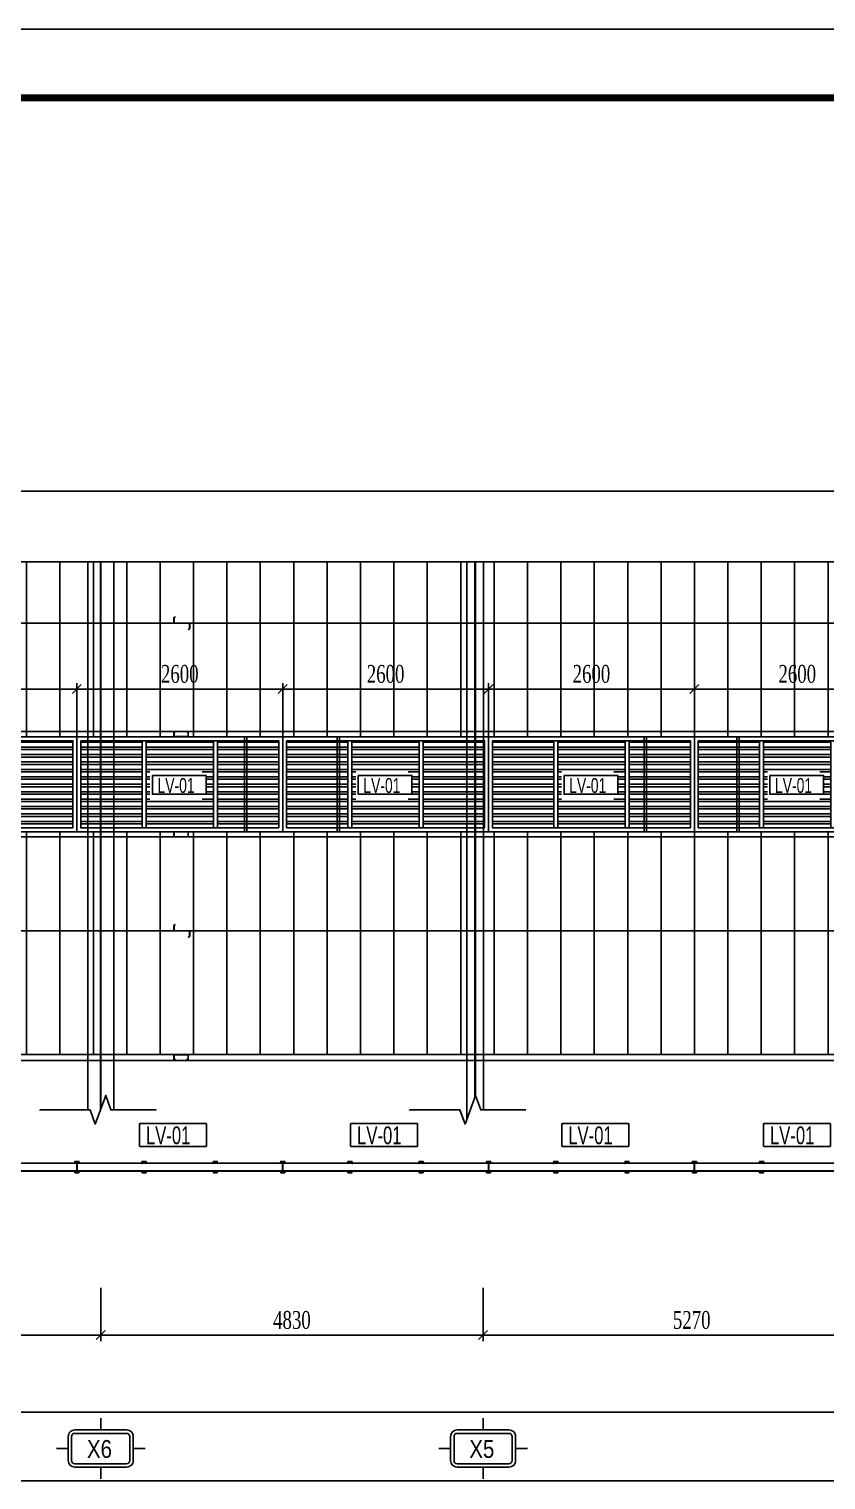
# Model space of a CAD drawing. Header units: inches. Extents: x 340055 to 349452, y -34649 to -30845.
# Drawn here: x 344293.6 to 344427.8, y -33593.1 to -33348.7 of the extents above; entities that cross this region are included whole.
import ezdxf
from ezdxf.enums import TextEntityAlignment as Align

# ---------------------------------------------------------------- set-up
doc = ezdxf.new("R2010")
doc.units = ezdxf.units.IN
doc.header["$MEASUREMENT"] = 0
doc.linetypes.add('DD3', pattern=[0.2, 0.1, -0.1])
for name, color, linetype in [('2', 2, 'Continuous'), ('3', 3, 'Continuous'), ('4', 4, 'Continuous'), ('7', 7, 'Continuous'), ('8', 8, 'Continuous'), ('flashing', 6, 'Continuous'), ('NET IN', 3, 'Continuous')]:
    doc.layers.add(name, color=color, linetype=linetype)
doc.layers.add('TL-TIILE BLOCK A2$0$TL-TITLE BLOCK 1', color=7, linetype='Continuous', lineweight=50)
doc.styles.add('hx2', font='')
doc.styles.add('ST1', font='times.ttf', dxfattribs={"width": 0.7})
doc.styles.add('ST1H', font='vnshxh.shx', dxfattribs={"width": 0.7})
doc.styles.get('hx2').set_extended_font_data('.VnArial NarrowH')
doc.dimstyles.new('75', dxfattribs={"dimtxt": 3, "dimasz": 1.5, "dimexe": 1, "dimexo": 0, "dimgap": 1, "dimtad": 1, "dimdec": 0, "dimlfac": 75, "dimzin": 0, "dimdsep": 46, "dimtxsty": 'ST1', "dimblk": 'OBLIQUE', "dimcen": 1, "dimdle": 1, "dimclrd": 8, "dimclre": 8, "dimclrt": 3, "dimadec": 0, "dimazin": 0, "dimtfac": 1, "dimtdec": 0, "dimtix": 1, "dimtmove": 1, "dimatfit": 3, "dimfxl": 0, "dimtolj": 1, "dimtzin": 0, "dimlwd": -1, "dimlwe": -1, "dimarcsym": 0})
pattern_1 = [(180, (329650.939, -37732.5742), (-2e-16, -1.25), []), (180, (329650.5223, -37732.1576), (-2e-16, -1.25), [])]
pattern_2 = [(90, (2073.8034, 4903.3657), (-5.625, 9e-16), [])]

# ---------------------------------------------------------------- blocks, each defined once
blk = doc.blocks.new('TENTRUC')
at = {"layer": '7'}
for p, q in [((0, 8.27), (0, 10.26)), ((-7.48, 5.13), (-5.48, 5.13)), ((5.48, 5.13), (7.48, 5.13)), ((0, 0), (0, 2))]:
    blk.add_line(p, q, dxfattribs=at)
blk.add_lwpolyline([(-4.36, 8.27), (4.36, 8.27, -0.414214), (5.48, 7.14), (5.48, 3.12, -0.414214), (4.36, 2), (-4.36, 2, -0.414214), (-5.48, 3.12), (-5.48, 7.14, -0.414214)], format="xyb", close=True, dxfattribs=at)
at = {"layer": '8', "ltscale": 15}
blk.add_lwpolyline([(-4.36, 7.68), (4.36, 7.68, -0.414214), (4.9, 7.14), (4.9, 3.12, -0.414214), (4.36, 2.58), (-4.36, 2.58, -0.414214), (-4.9, 3.12), (-4.9, 7.14, -0.414214)], format="xyb", close=True, dxfattribs=at)
at = {"layer": '3', "style": 'hx2'}
blk.add_attdef('TR', text='', height=2.9, dxfattribs=at).set_placement((-0.16, 3.83), align=Align.CENTER)
blk = doc.blocks.new('_Oblique')
at = {"color": 0, "linetype": 'ByBlock', "lineweight": -2}
blk.add_line((-0.5, -0.5), (0.5, 0.5), dxfattribs=at)
blk = doc.blocks.new('*D266')
at = {"color": 8, "linetype": 'Continuous', "transparency": 16777216}
for p, q in [((344234.28, -33560.73), (344234.28, -33569.68)), ((344305.68, -33560.73), (344305.68, -33569.68)), ((344233.28, -33568.68), (344306.68, -33568.68))]:
    blk.add_line(p, q, dxfattribs=at)
at = {"layer": 'Defpoints', "color": 0, "transparency": 16777216}
for p in [(344234.28, -33560.73), (344305.68, -33560.73), (344305.68, -33568.68)]:
    blk.add_point(p, dxfattribs=at)
at = {"color": 8, "transparency": 16777216, "xscale": 1.5, "yscale": 1.5, "zscale": 1.5, "rotation": 180}
blk.add_blockref('_Oblique', (344234.28, -33568.68), dxfattribs=at)
at = {"color": 8, "transparency": 16777216, "xscale": 1.5, "yscale": 1.5, "zscale": 1.5}
blk.add_blockref('_Oblique', (344305.68, -33568.68), dxfattribs=at)
at = {"color": 3, "transparency": 16777216, "insert": (344269.98, -33566.15), "char_height": 3, "attachment_point": 5, "style": 'ST1', "bg_fill": 3, "box_fill_scale": 1.25, "bg_fill_color": 256, "bg_fill_true_color": 13158600, "bg_fill_transparency": 0}
blk.add_mtext('\\A1;5355', dxfattribs=at)
blk = doc.blocks.new('*D267')
at = {"color": 8, "linetype": 'Continuous', "transparency": 16777216}
for p, q in [((344305.68, -33560.73), (344305.68, -33569.68)), ((344370.08, -33560.73), (344370.08, -33569.68)), ((344304.68, -33568.68), (344371.08, -33568.68))]:
    blk.add_line(p, q, dxfattribs=at)
at = {"layer": 'Defpoints', "color": 0, "transparency": 16777216}
for p in [(344305.68, -33560.73), (344370.08, -33560.73), (344370.08, -33568.68)]:
    blk.add_point(p, dxfattribs=at)
at = {"color": 8, "transparency": 16777216, "xscale": 1.5, "yscale": 1.5, "zscale": 1.5, "rotation": 180}
blk.add_blockref('_Oblique', (344305.68, -33568.68), dxfattribs=at)
at = {"color": 8, "transparency": 16777216, "xscale": 1.5, "yscale": 1.5, "zscale": 1.5}
blk.add_blockref('_Oblique', (344370.08, -33568.68), dxfattribs=at)
at = {"color": 3, "transparency": 16777216, "insert": (344337.88, -33566.15), "char_height": 3, "attachment_point": 5, "style": 'ST1', "bg_fill": 3, "box_fill_scale": 1.25, "bg_fill_color": 256, "bg_fill_true_color": 13158600, "bg_fill_transparency": 0}
blk.add_mtext('\\A1;4830', dxfattribs=at)
blk = doc.blocks.new('*D268')
at = {"color": 8, "linetype": 'Continuous', "transparency": 16777216}
for p, q in [((344370.08, -33560.73), (344370.08, -33569.68)), ((344440.35, -33560.73), (344440.35, -33569.68)), ((344369.08, -33568.68), (344441.35, -33568.68))]:
    blk.add_line(p, q, dxfattribs=at)
at = {"layer": 'Defpoints', "color": 0, "transparency": 16777216}
for p in [(344370.08, -33560.73), (344440.35, -33560.73), (344440.35, -33568.68)]:
    blk.add_point(p, dxfattribs=at)
at = {"color": 8, "transparency": 16777216, "xscale": 1.5, "yscale": 1.5, "zscale": 1.5, "rotation": 180}
blk.add_blockref('_Oblique', (344370.08, -33568.68), dxfattribs=at)
at = {"color": 8, "transparency": 16777216, "xscale": 1.5, "yscale": 1.5, "zscale": 1.5}
blk.add_blockref('_Oblique', (344440.35, -33568.68), dxfattribs=at)
at = {"color": 3, "transparency": 16777216, "insert": (344405.22, -33566.15), "char_height": 3, "attachment_point": 5, "style": 'ST1', "bg_fill": 3, "box_fill_scale": 1.25, "bg_fill_color": 256, "bg_fill_true_color": 13158600, "bg_fill_transparency": 0}
blk.add_mtext('\\A1;5270', dxfattribs=at)
blk = doc.blocks.new('*D273')
at = {"color": 8, "linetype": 'Continuous', "transparency": 16777216}
for p, q in [((344234.28, -33560.73), (344234.28, -33582.65)), ((344725.62, -33560.73), (344725.62, -33582.65)), ((344233.28, -33581.65), (344726.62, -33581.65))]:
    blk.add_line(p, q, dxfattribs=at)
at = {"layer": 'Defpoints', "color": 0, "transparency": 16777216}
for p in [(344234.28, -33560.73), (344725.62, -33560.73), (344725.62, -33581.65)]:
    blk.add_point(p, dxfattribs=at)
at = {"color": 8, "transparency": 16777216, "xscale": 1.5, "yscale": 1.5, "zscale": 1.5, "rotation": 180}
blk.add_blockref('_Oblique', (344234.28, -33581.65), dxfattribs=at)
at = {"color": 8, "transparency": 16777216, "xscale": 1.5, "yscale": 1.5, "zscale": 1.5}
blk.add_blockref('_Oblique', (344725.62, -33581.65), dxfattribs=at)
at = {"color": 3, "transparency": 16777216, "insert": (344479.95, -33579.12), "char_height": 3, "attachment_point": 5, "style": 'ST1', "bg_fill": 3, "box_fill_scale": 1.25, "bg_fill_color": 256, "bg_fill_true_color": 13158600, "bg_fill_transparency": 0}
blk.add_mtext('\\A1;36850', dxfattribs=at)
blk = doc.blocks.new('201')
at = {"layer": '2'}
h = blk.add_hatch(dxfattribs=at)
h.set_pattern_fill('ANSI31', color=8, scale=0.2, angle=90, style=0)
h.set_pattern_definition([(135, (336966.141626, -57896.102774), (-0.01767766953, -0.01767766953), [])])
h.paths.add_polyline_path([(342254.98, -39456.01), (342254.98, -39456.92), (342257.62, -39456.92), (342257.62, -39457.79), (342257.44, -39457.97), (342257.46, -39457.99), (342257.65, -39457.8), (342257.65, -39456.89), (342255.01, -39456.89), (342255.01, -39456.02), (342255.19, -39455.84), (342255.17, -39455.82)])
h = blk.add_hatch(dxfattribs=at)
h.set_pattern_fill('ANSI31', color=8, scale=0.2, angle=90, style=0)
h.set_pattern_definition([(135, (336966.141626, -57947.9217), (-0.01767766953, -0.01767766953), [])])
h.paths.add_polyline_path([(342254.98, -39507.83), (342254.98, -39508.74), (342257.62, -39508.74), (342257.62, -39509.61), (342257.44, -39509.79), (342257.46, -39509.81), (342257.65, -39509.62), (342257.65, -39508.71), (342255.01, -39508.71), (342255.01, -39507.84), (342255.19, -39507.66), (342255.17, -39507.64)])
at = {"layer": '2', "color": 8}
for p, q in [((342171.4, -39456.92), (342662.46, -39456.92)), ((342171.4, -39508.74), (342662.46, -39508.74)), ((342171.4, -39529.56), (342662.46, -39529.56))]:
    blk.add_line(p, q, dxfattribs=at)
for points in [[(342254.98, -39456.01), (342254.98, -39456.92), (342257.62, -39456.92), (342257.62, -39457.79), (342257.44, -39457.97), (342257.46, -39457.99), (342257.65, -39457.8), (342257.65, -39456.89), (342255.01, -39456.89), (342255.01, -39456.02), (342255.19, -39455.84), (342255.17, -39455.82)], [(342266.86, -39476.03), (342267.26, -39476.03), (342267.26, -39492.03), (342266.86, -39492.03)], [(342282.46, -39476.03), (342282.86, -39476.03), (342282.86, -39492.03), (342282.46, -39492.03)], [(342334.2, -39476.03), (342334.6, -39476.03), (342334.6, -39492.03), (342334.2, -39492.03)], [(342349.8, -39476.03), (342350.2, -39476.03), (342350.2, -39492.03), (342349.8, -39492.03)], [(342254.98, -39507.83), (342254.98, -39508.74), (342257.62, -39508.74), (342257.62, -39509.61), (342257.44, -39509.79), (342257.46, -39509.81), (342257.65, -39509.62), (342257.65, -39508.71), (342255.01, -39508.71), (342255.01, -39507.84), (342255.19, -39507.66), (342255.17, -39507.64)]]:
    blk.add_lwpolyline(points, close=True, dxfattribs=at)
for points in [[(342662.46, -39476.03), (342171.4, -39476.03)], [(342171.4, -39492.03), (342662.46, -39492.03)]]:
    blk.add_lwpolyline(points, dxfattribs=at)
at = {"layer": '2', "color": 8, "ltscale": 50}
for points in [[(342257.12, -39475.19), (342257.36, -39475.19), (342257.36, -39476), (342255.01, -39476), (342255.01, -39475.19), (342255.25, -39475.19), (342255.25, -39475.16), (342255.01, -39475.16, 0.414214), (342254.98, -39475.19), (342254.98, -39476, 0.414214), (342255.01, -39476.03), (342257.36, -39476.03, 0.414214), (342257.38, -39476), (342257.38, -39475.19, 0.414214), (342257.36, -39475.16), (342257.12, -39475.16), (342257.12, -39475.19)], [(342257.12, -39492.87), (342257.36, -39492.87), (342257.36, -39492.06), (342255.01, -39492.06), (342255.01, -39492.87), (342255.25, -39492.87), (342255.25, -39492.9), (342255.01, -39492.9, -0.414214), (342254.98, -39492.87), (342254.98, -39492.06, -0.414214), (342255.01, -39492.03), (342257.36, -39492.03, -0.414214), (342257.38, -39492.06), (342257.38, -39492.87, -0.414214), (342257.36, -39492.9), (342257.12, -39492.9), (342257.12, -39492.87)], [(342257.12, -39530.4), (342257.36, -39530.4), (342257.36, -39529.59), (342255.01, -39529.59), (342255.01, -39530.4), (342255.25, -39530.4), (342255.25, -39530.43), (342255.01, -39530.43, -0.414214), (342254.98, -39530.4), (342254.98, -39529.59, -0.414214), (342255.01, -39529.56), (342257.36, -39529.56, -0.414214), (342257.38, -39529.59), (342257.38, -39530.4, -0.414214), (342257.36, -39530.43), (342257.12, -39530.43), (342257.12, -39530.4)]]:
    blk.add_lwpolyline(points, format="xyb", dxfattribs=at)
at = {"layer": '4', "color": 8}
blk.add_line((342171.4, -39492.03), (342662.46, -39492.03), dxfattribs=at)
for points in [[(342171.4, -39475.16), (342662.46, -39475.16)], [(342662.46, -39476.03), (342171.4, -39476.03)], [(342171.4, -39492.03), (342662.46, -39492.03)], [(342662.46, -39492.9), (342171.4, -39492.9)]]:
    blk.add_lwpolyline(points, dxfattribs=at)
at = {"layer": '8', "color": 8}
for p, q in [((342240.46, -39538.87), (342240.46, -39446.59)), ((342242.62, -39538.87), (342242.62, -39446.59)), ((342242.7, -39538.65), (342242.7, -39446.59)), ((342244.86, -39538.87), (342244.86, -39446.59)), ((342304.32, -39540.48), (342304.32, -39446.59)), ((342305.69, -39536.71), (342305.69, -39446.59)), ((342305.77, -39536.49), (342305.77, -39446.59)), ((342307.14, -39538.87), (342307.14, -39446.59))]:
    blk.add_line(p, q, dxfattribs=at)
at = {"layer": 'flashing', "color": 8}
for points in [[(342251.97, -39538.87), (342251.97, -39538.87), (342251.97, -39538.87), (342251.97, -39538.87), (342244.38, -39538.87), (342243.5, -39536.45), (342241.75, -39541.28), (342240.87, -39538.87), (342232.38, -39538.87), (342232.38, -39538.87), (342232.38, -39538.87), (342232.38, -39538.87), (342232.38, -39538.87), (342232.38, -39538.87), (342232.38, -39538.87), (342232.38, -39538.87)], [(342314.25, -39538.87), (342314.25, -39538.87), (342314.25, -39538.87), (342314.25, -39538.87), (342306.66, -39538.87), (342305.78, -39536.45), (342304.03, -39541.28), (342303.15, -39538.87), (342294.66, -39538.87), (342294.66, -39538.87), (342294.66, -39538.87), (342294.66, -39538.87), (342294.66, -39538.87), (342294.66, -39538.87), (342294.66, -39538.87), (342294.66, -39538.87)]]:
    blk.add_lwpolyline(points, dxfattribs=at)
blk = doc.blocks.new('LV-01')
at = {"true_color": 0xc0a22a}
h = blk.add_hatch(dxfattribs=at)
h.set_pattern_fill('ANSI32', color=42, scale=3.333333, angle=135, style=0)
h.set_pattern_definition(pattern_1)
h.paths.add_polyline_path([(343397.39, -39289.43), (343387.06, -39289.43), (343387.06, -39304.1), (343397.39, -39304.1)])
h = blk.add_hatch(dxfattribs=at)
h.set_pattern_fill('ANSI32', color=42, scale=3.333333, angle=135, style=0)
h.set_pattern_definition(pattern_1)
h.paths.add_polyline_path([(343398.06, -39304.1), (343409.4, -39304.1), (343409.4, -39289.43), (343398.06, -39289.43)])
h.paths.add_polyline_path([(343420.4, -39289.43), (343410.06, -39289.43), (343410.06, -39304.1), (343420.4, -39304.1)])
h.paths.add_polyline_path([(343399.13, -39295.27), (343399.13, -39298.46), (343408.15, -39298.46), (343408.15, -39295.27)], flags=16)
at = {"color": 42, "true_color": 0xc0a22a}
for points in [[(343386.39, -39288.76), (343421.06, -39288.76), (343421.06, -39304.76), (343386.39, -39304.76)], [(343387.06, -39289.43), (343420.4, -39289.43), (343420.4, -39304.1), (343387.06, -39304.1)], [(343398.06, -39289.43), (343398.06, -39304.1), (343397.39, -39304.1), (343397.39, -39289.43)], [(343409.4, -39289.43), (343409.4, -39304.1), (343410.06, -39304.1), (343410.06, -39289.43)]]:
    blk.add_lwpolyline(points, close=True, dxfattribs=at)
at = {"layer": '3', "insert": (343399.98, -39296.99), "char_height": 2.5, "attachment_point": 4, "style": 'ST1H', "bg_fill": 2}
blk.add_mtext('\\A1;LV-01', dxfattribs=at)
at = {"color": 8}
blk.add_lwpolyline([(343399.13, -39295.27), (343408.15, -39295.27), (343408.15, -39298.46), (343399.13, -39298.46)], close=True, dxfattribs=at)
blk = doc.blocks.new('*D275')
at = {"color": 8, "linetype": 'Continuous', "transparency": 16777216}
for p, q in [((344265.99, -33459.87), (344302.66, -33459.87)), ((344266.99, -33467.9), (344266.99, -33458.87)), ((344301.66, -33467.9), (344301.66, -33458.87))]:
    blk.add_line(p, q, dxfattribs=at)
at = {"layer": 'Defpoints', "color": 0, "transparency": 16777216}
for p in [(344301.66, -33459.87), (344266.99, -33467.9), (344301.66, -33467.9)]:
    blk.add_point(p, dxfattribs=at)
at = {"color": 8, "transparency": 16777216, "xscale": 1.5, "yscale": 1.5, "zscale": 1.5, "rotation": 180}
blk.add_blockref('_Oblique', (344266.99, -33459.87), dxfattribs=at)
at = {"color": 8, "transparency": 16777216, "xscale": 1.5, "yscale": 1.5, "zscale": 1.5}
blk.add_blockref('_Oblique', (344301.66, -33459.87), dxfattribs=at)
at = {"color": 3, "transparency": 16777216, "insert": (344284.32, -33457.34), "char_height": 3, "attachment_point": 5, "style": 'ST1', "bg_fill": 3, "box_fill_scale": 1.25, "bg_fill_color": 256, "bg_fill_true_color": 13158600, "bg_fill_transparency": 0}
blk.add_mtext('\\A1;2600', dxfattribs=at)
blk = doc.blocks.new('*D276')
at = {"color": 8, "linetype": 'Continuous', "transparency": 16777216}
for p, q in [((344300.66, -33459.87), (344337.33, -33459.87)), ((344301.66, -33467.9), (344301.66, -33458.87)), ((344336.33, -33467.9), (344336.33, -33458.87))]:
    blk.add_line(p, q, dxfattribs=at)
at = {"layer": 'Defpoints', "color": 0, "transparency": 16777216}
for p in [(344336.33, -33459.87), (344301.66, -33467.9), (344336.33, -33467.9)]:
    blk.add_point(p, dxfattribs=at)
at = {"color": 8, "transparency": 16777216, "xscale": 1.5, "yscale": 1.5, "zscale": 1.5, "rotation": 180}
blk.add_blockref('_Oblique', (344301.66, -33459.87), dxfattribs=at)
at = {"color": 8, "transparency": 16777216, "xscale": 1.5, "yscale": 1.5, "zscale": 1.5}
blk.add_blockref('_Oblique', (344336.33, -33459.87), dxfattribs=at)
at = {"color": 3, "transparency": 16777216, "insert": (344318.99, -33457.34), "char_height": 3, "attachment_point": 5, "style": 'ST1', "bg_fill": 3, "box_fill_scale": 1.25, "bg_fill_color": 256, "bg_fill_true_color": 13158600, "bg_fill_transparency": 0}
blk.add_mtext('\\A1;2600', dxfattribs=at)
blk = doc.blocks.new('*D277')
at = {"color": 8, "linetype": 'Continuous', "transparency": 16777216}
for p, q in [((344335.33, -33459.87), (344372, -33459.87)), ((344336.33, -33467.9), (344336.33, -33458.87)), ((344371, -33467.9), (344371, -33458.87))]:
    blk.add_line(p, q, dxfattribs=at)
at = {"layer": 'Defpoints', "color": 0, "transparency": 16777216}
for p in [(344371, -33459.87), (344336.33, -33467.9), (344371, -33467.9)]:
    blk.add_point(p, dxfattribs=at)
at = {"color": 8, "transparency": 16777216, "xscale": 1.5, "yscale": 1.5, "zscale": 1.5, "rotation": 180}
blk.add_blockref('_Oblique', (344336.33, -33459.87), dxfattribs=at)
at = {"color": 8, "transparency": 16777216, "xscale": 1.5, "yscale": 1.5, "zscale": 1.5}
blk.add_blockref('_Oblique', (344371, -33459.87), dxfattribs=at)
at = {"color": 3, "transparency": 16777216, "insert": (344353.66, -33457.34), "char_height": 3, "attachment_point": 5, "style": 'ST1', "bg_fill": 3, "box_fill_scale": 1.25, "bg_fill_color": 256, "bg_fill_true_color": 13158600, "bg_fill_transparency": 0}
blk.add_mtext('\\A1;2600', dxfattribs=at)
blk = doc.blocks.new('*D278')
at = {"color": 8, "linetype": 'Continuous', "transparency": 16777216}
for p, q in [((344370, -33459.87), (344406.67, -33459.87)), ((344371, -33467.9), (344371, -33458.87)), ((344405.67, -33467.9), (344405.67, -33458.87))]:
    blk.add_line(p, q, dxfattribs=at)
at = {"layer": 'Defpoints', "color": 0, "transparency": 16777216}
for p in [(344405.67, -33459.87), (344371, -33467.9), (344405.67, -33467.9)]:
    blk.add_point(p, dxfattribs=at)
at = {"color": 8, "transparency": 16777216, "xscale": 1.5, "yscale": 1.5, "zscale": 1.5, "rotation": 180}
blk.add_blockref('_Oblique', (344371, -33459.87), dxfattribs=at)
at = {"color": 8, "transparency": 16777216, "xscale": 1.5, "yscale": 1.5, "zscale": 1.5}
blk.add_blockref('_Oblique', (344405.67, -33459.87), dxfattribs=at)
at = {"color": 3, "transparency": 16777216, "insert": (344388.33, -33457.34), "char_height": 3, "attachment_point": 5, "style": 'ST1', "bg_fill": 3, "box_fill_scale": 1.25, "bg_fill_color": 256, "bg_fill_true_color": 13158600, "bg_fill_transparency": 0}
blk.add_mtext('\\A1;2600', dxfattribs=at)
blk = doc.blocks.new('*D279')
at = {"color": 8, "linetype": 'Continuous', "transparency": 16777216}
for p, q in [((344404.67, -33459.87), (344441.33, -33459.87)), ((344405.67, -33467.9), (344405.67, -33458.87)), ((344440.33, -33467.9), (344440.33, -33458.87))]:
    blk.add_line(p, q, dxfattribs=at)
at = {"layer": 'Defpoints', "color": 0, "transparency": 16777216}
for p in [(344440.33, -33459.87), (344405.67, -33467.9), (344440.33, -33467.9)]:
    blk.add_point(p, dxfattribs=at)
at = {"color": 8, "transparency": 16777216, "xscale": 1.5, "yscale": 1.5, "zscale": 1.5, "rotation": 180}
blk.add_blockref('_Oblique', (344405.67, -33459.87), dxfattribs=at)
at = {"color": 8, "transparency": 16777216, "xscale": 1.5, "yscale": 1.5, "zscale": 1.5}
blk.add_blockref('_Oblique', (344440.33, -33459.87), dxfattribs=at)
at = {"color": 3, "transparency": 16777216, "insert": (344423, -33457.34), "char_height": 3, "attachment_point": 5, "style": 'ST1', "bg_fill": 3, "box_fill_scale": 1.25, "bg_fill_color": 256, "bg_fill_true_color": 13158600, "bg_fill_transparency": 0}
blk.add_mtext('\\A1;2600', dxfattribs=at)
blk = doc.blocks.new('RIVET')
at = {"color": 8}
for p, q in [((-4, -1), (-4, 1)), ((-4, -1), (-4, 1)), ((-4, 1), (-4, 0)), ((-4, 0), (-4, -1)), ((-1, -1), (-1, 1)), ((-1, 1), (0, 1)), ((0, 3), (0, 3)), ((0, 1), (0, 2)), ((0, 2), (1, 1)), ((0, -2), (0, 2)), ((0, -1), (0, 1)), ((1, -1), (1, 1)), ((1, 1), (1, 1)), ((1, 1), (1, -1)), ((0, -1), (-1, -1)), ((1, -1), (0, -2)), ((0, -2), (0, -1)), ((0, -2), (0, -2)), ((1, -1), (1, -1))]:
    blk.add_line(p, q, dxfattribs=at)
for centre, radius, start, end in [((-3, 0), 1.78, 64.6352, 125.2369), ((-3, 1), 0.634, 101.5667, 142.2309), ((-1, 3), 1.71, 240.4783, 268.3625), ((0, 2), 0.0625, 90, 180), ((0, 2), 0.0625, 26.5651, 90), ((0, 1), 0.0625, 270, 0), ((5, 1), 4.45, 179.0778, 187.9518), ((0, 1), 0.625, 0, 26.5651), ((6, -1), 4.85, 172.415, 180.5555), ((-3, 0), 1.78, 234.7631, 295.3648), ((-3, -1), 0.634, 217.7691, 258.4333), ((-1, -3), 1.71, 91.6375, 119.5217), ((0, -1), 0.0625, 0, 90), ((0, -2), 0.0625, 270, 333.4349), ((0, -2), 0.0625, 180, 270), ((0, -1), 0.625, 333.4349, 0)]:
    blk.add_arc(centre, radius, start, end, dxfattribs=at)
blk = doc.blocks.new('kt kien truc 1')
at = {"layer": 'Defpoints', "color": 8}
blk.add_lwpolyline([(0, 0), (594, 0), (594, 420), (0, 420)], close=True, dxfattribs=at)
at = {"layer": 'TL-TIILE BLOCK A2$0$TL-TITLE BLOCK 1', "const_width": 1}
blk.add_lwpolyline([(20, 10), (579, 10), (584, 15), (584, 405), (579, 410), (20, 410), (15, 405), (15, 15)], close=True, dxfattribs=at)

msp = doc.modelspace()

# ---------------------------------------------------------------- linework, layer by layer
at = {"color": 71, "linetype": 'DD3', "ltscale": 0.1}
for points in [[(344268.6251, -33539.7113), (344301.6439, -33539.7113), (344301.6439, -33541.0467), (344268.6251, -33541.0467), (344267.0012, -33541.0467), (344267.0012, -33539.7113)], [(344268.6251, -33541.0467), (344301.6439, -33541.0467), (344301.6439, -33539.7113), (344268.6251, -33539.7113), (344267.0012, -33539.7113), (344267.0012, -33541.0467)], [(344268.6251, -33541.0333), (344267.0145, -33541.0333), (344267.0145, -33539.7246), (344268.6251, -33539.7246), (344301.6305, -33539.7246), (344301.6305, -33541.0333)], [(344268.6251, -33539.7246), (344267.0145, -33539.7246), (344267.0145, -33541.0333), (344268.6251, -33541.0333), (344301.6305, -33541.0333), (344301.6305, -33539.7246)], [(344303.2945, -33539.7113), (344336.3133, -33539.7113), (344336.3133, -33541.0467), (344303.2945, -33541.0467), (344301.6706, -33541.0467), (344301.6706, -33539.7113)], [(344303.2945, -33541.0467), (344336.3133, -33541.0467), (344336.3133, -33539.7113), (344303.2945, -33539.7113), (344301.6706, -33539.7113), (344301.6706, -33541.0467)], [(344303.2945, -33541.0333), (344301.6839, -33541.0333), (344301.6839, -33539.7246), (344303.2945, -33539.7246), (344336.2999, -33539.7246), (344336.2999, -33541.0333)], [(344303.2945, -33539.7246), (344301.6839, -33539.7246), (344301.6839, -33541.0333), (344303.2945, -33541.0333), (344336.2999, -33541.0333), (344336.2999, -33539.7246)], [(344337.9639, -33539.7113), (344370.9827, -33539.7113), (344370.9827, -33541.0467), (344337.9639, -33541.0467), (344336.34, -33541.0467), (344336.34, -33539.7113)], [(344337.9639, -33541.0467), (344370.9827, -33541.0467), (344370.9827, -33539.7113), (344337.9639, -33539.7113), (344336.34, -33539.7113), (344336.34, -33541.0467)], [(344337.9639, -33541.0333), (344336.3534, -33541.0333), (344336.3534, -33539.7246), (344337.9639, -33539.7246), (344370.9693, -33539.7246), (344370.9693, -33541.0333)], [(344337.9639, -33539.7246), (344336.3534, -33539.7246), (344336.3534, -33541.0333), (344337.9639, -33541.0333), (344370.9693, -33541.0333), (344370.9693, -33539.7246)], [(344372.6333, -33539.7113), (344405.6521, -33539.7113), (344405.6521, -33541.0467), (344372.6333, -33541.0467), (344371.0094, -33541.0467), (344371.0094, -33539.7113)], [(344372.6333, -33541.0467), (344405.6521, -33541.0467), (344405.6521, -33539.7113), (344372.6333, -33539.7113), (344371.0094, -33539.7113), (344371.0094, -33541.0467)], [(344372.6333, -33541.0333), (344371.0228, -33541.0333), (344371.0228, -33539.7246), (344372.6333, -33539.7246), (344405.6388, -33539.7246), (344405.6388, -33541.0333)], [(344372.6333, -33539.7246), (344371.0228, -33539.7246), (344371.0228, -33541.0333), (344372.6333, -33541.0333), (344405.6388, -33541.0333), (344405.6388, -33539.7246)], [(344407.3027, -33539.7113), (344440.3215, -33539.7113), (344440.3215, -33541.0467), (344407.3027, -33541.0467), (344405.6788, -33541.0467), (344405.6788, -33539.7113)], [(344407.3027, -33541.0467), (344440.3215, -33541.0467), (344440.3215, -33539.7113), (344407.3027, -33539.7113), (344405.6788, -33539.7113), (344405.6788, -33541.0467)], [(344407.3027, -33541.0333), (344405.6922, -33541.0333), (344405.6922, -33539.7246), (344407.3027, -33539.7246), (344440.3082, -33539.7246), (344440.3082, -33541.0333)], [(344407.3027, -33539.7246), (344405.6922, -33539.7246), (344405.6922, -33541.0333), (344407.3027, -33541.0333), (344440.3082, -33541.0333), (344440.3082, -33539.7246)]]:
    msp.add_lwpolyline(points, close=True, dxfattribs=at)
at = {"layer": 'flashing'}
for points in [[(344234.4153, -33521.435), (344725.4825, -33521.435), (344725.4825, -33522.435), (344234.4153, -33522.435)], [(344302.0095, -33539.6979), (344302.2762, -33539.6979), (344302.2762, -33539.7113), (344301.9961, -33539.7113), (344301.9961, -33539.4445), (344301.4786, -33539.4445), (344301.3561, -33539.4445), (344301.3561, -33539.7113), (344301.076, -33539.7113), (344301.076, -33539.6979), (344301.3427, -33539.6979), (344301.3427, -33539.4312), (344301.4786, -33539.4312), (344302.0095, -33539.4312)], [(344302.0095, -33541.0601), (344302.2762, -33541.0601), (344302.2762, -33541.0467), (344301.9961, -33541.0467), (344301.9961, -33541.3134), (344301.4786, -33541.3134), (344301.3561, -33541.3134), (344301.3561, -33541.0467), (344301.076, -33541.0467), (344301.076, -33541.0601), (344301.3427, -33541.0601), (344301.3427, -33541.3268), (344301.4786, -33541.3268), (344302.0095, -33541.3268)], [(344301.6572, -33540.5285), (344301.6572, -33539.6979), (344301.3234, -33539.6979), (344301.3234, -33539.7113), (344301.6439, -33539.7113), (344301.6439, -33540.5285), (344301.6439, -33541.0468), (344301.3234, -33541.0468), (344301.3234, -33541.0602), (344301.6572, -33541.0602)], [(344301.6572, -33540.5285), (344301.6572, -33539.6979), (344301.9911, -33539.6979), (344301.9911, -33539.7113), (344301.6706, -33539.7113), (344301.6706, -33540.5285), (344301.6706, -33541.0468), (344301.9911, -33541.0468), (344301.9911, -33541.0602), (344301.6572, -33541.0602)], [(344312.6452, -33539.6979), (344312.3785, -33539.6979), (344312.3785, -33539.7113), (344312.6586, -33539.7113), (344312.6586, -33539.4445), (344313.1761, -33539.4445), (344313.2986, -33539.4445), (344313.2986, -33539.7113), (344313.5787, -33539.7113), (344313.5787, -33539.6979), (344313.312, -33539.6979), (344313.312, -33539.4312), (344313.1761, -33539.4312), (344312.6452, -33539.4312)], [(344312.6452, -33541.0601), (344312.3785, -33541.0601), (344312.3785, -33541.0467), (344312.6586, -33541.0467), (344312.6586, -33541.3134), (344313.1761, -33541.3134), (344313.2986, -33541.3134), (344313.2986, -33541.0467), (344313.5787, -33541.0467), (344313.5787, -33541.0601), (344313.312, -33541.0601), (344313.312, -33541.3268), (344313.1761, -33541.3268), (344312.6452, -33541.3268)], [(344324.6479, -33539.6979), (344324.3813, -33539.6979), (344324.3813, -33539.7113), (344324.6614, -33539.7113), (344324.6614, -33539.4445), (344325.1788, -33539.4445), (344325.3014, -33539.4445), (344325.3014, -33539.7113), (344325.5814, -33539.7113), (344325.5814, -33539.6979), (344325.3148, -33539.6979), (344325.3148, -33539.4312), (344325.1788, -33539.4312), (344324.6479, -33539.4312)], [(344324.6479, -33541.0601), (344324.3813, -33541.0601), (344324.3813, -33541.0467), (344324.6614, -33541.0467), (344324.6614, -33541.3134), (344325.1788, -33541.3134), (344325.3014, -33541.3134), (344325.3014, -33541.0467), (344325.5814, -33541.0467), (344325.5814, -33541.0601), (344325.3148, -33541.0601), (344325.3148, -33541.3268), (344325.1788, -33541.3268), (344324.6479, -33541.3268)], [(344336.6789, -33539.6979), (344336.9456, -33539.6979), (344336.9456, -33539.7113), (344336.6655, -33539.7113), (344336.6655, -33539.4445), (344336.148, -33539.4445), (344336.0255, -33539.4445), (344336.0255, -33539.7113), (344335.7454, -33539.7113), (344335.7454, -33539.6979), (344336.0121, -33539.6979), (344336.0121, -33539.4312), (344336.148, -33539.4312), (344336.6789, -33539.4312)], [(344336.6789, -33541.0601), (344336.9456, -33541.0601), (344336.9456, -33541.0467), (344336.6655, -33541.0467), (344336.6655, -33541.3134), (344336.148, -33541.3134), (344336.0255, -33541.3134), (344336.0255, -33541.0467), (344335.7454, -33541.0467), (344335.7454, -33541.0601), (344336.0121, -33541.0601), (344336.0121, -33541.3268), (344336.148, -33541.3268), (344336.6789, -33541.3268)], [(344336.3266, -33540.5285), (344336.3266, -33539.6979), (344335.9928, -33539.6979), (344335.9928, -33539.7113), (344336.3133, -33539.7113), (344336.3133, -33540.5285), (344336.3133, -33541.0468), (344335.9928, -33541.0468), (344335.9928, -33541.0602), (344336.3266, -33541.0602)], [(344336.3266, -33540.5285), (344336.3266, -33539.6979), (344336.6605, -33539.6979), (344336.6605, -33539.7113), (344336.34, -33539.7113), (344336.34, -33540.5285), (344336.34, -33541.0468), (344336.6605, -33541.0468), (344336.6605, -33541.0602), (344336.3266, -33541.0602)], [(344347.3146, -33539.6979), (344347.0479, -33539.6979), (344347.0479, -33539.7113), (344347.328, -33539.7113), (344347.328, -33539.4445), (344347.8455, -33539.4445), (344347.968, -33539.4445), (344347.968, -33539.7113), (344348.2481, -33539.7113), (344348.2481, -33539.6979), (344347.9814, -33539.6979), (344347.9814, -33539.4312), (344347.8455, -33539.4312), (344347.3146, -33539.4312)], [(344347.3146, -33541.0601), (344347.0479, -33541.0601), (344347.0479, -33541.0467), (344347.328, -33541.0467), (344347.328, -33541.3134), (344347.8455, -33541.3134), (344347.968, -33541.3134), (344347.968, -33541.0467), (344348.2481, -33541.0467), (344348.2481, -33541.0601), (344347.9814, -33541.0601), (344347.9814, -33541.3268), (344347.8455, -33541.3268), (344347.3146, -33541.3268)], [(344359.3173, -33539.6979), (344359.0507, -33539.6979), (344359.0507, -33539.7113), (344359.3308, -33539.7113), (344359.3308, -33539.4445), (344359.8482, -33539.4445), (344359.9708, -33539.4445), (344359.9708, -33539.7113), (344360.2509, -33539.7113), (344360.2509, -33539.6979), (344359.9842, -33539.6979), (344359.9842, -33539.4312), (344359.8482, -33539.4312), (344359.3173, -33539.4312)], [(344359.3173, -33541.0601), (344359.0507, -33541.0601), (344359.0507, -33541.0467), (344359.3308, -33541.0467), (344359.3308, -33541.3134), (344359.8482, -33541.3134), (344359.9708, -33541.3134), (344359.9708, -33541.0467), (344360.2509, -33541.0467), (344360.2509, -33541.0601), (344359.9842, -33541.0601), (344359.9842, -33541.3268), (344359.8482, -33541.3268), (344359.3173, -33541.3268)], [(344371.3483, -33539.6979), (344371.615, -33539.6979), (344371.615, -33539.7113), (344371.3349, -33539.7113), (344371.3349, -33539.4445), (344370.8175, -33539.4445), (344370.6949, -33539.4445), (344370.6949, -33539.7113), (344370.4148, -33539.7113), (344370.4148, -33539.6979), (344370.6815, -33539.6979), (344370.6815, -33539.4312), (344370.8175, -33539.4312), (344371.3483, -33539.4312)], [(344371.3483, -33541.0601), (344371.615, -33541.0601), (344371.615, -33541.0467), (344371.3349, -33541.0467), (344371.3349, -33541.3134), (344370.8175, -33541.3134), (344370.6949, -33541.3134), (344370.6949, -33541.0467), (344370.4148, -33541.0467), (344370.4148, -33541.0601), (344370.6815, -33541.0601), (344370.6815, -33541.3268), (344370.8175, -33541.3268), (344371.3483, -33541.3268)], [(344370.9961, -33540.5285), (344370.9961, -33539.6979), (344370.6622, -33539.6979), (344370.6622, -33539.7113), (344370.9827, -33539.7113), (344370.9827, -33540.5285), (344370.9827, -33541.0468), (344370.6622, -33541.0468), (344370.6622, -33541.0602), (344370.9961, -33541.0602)], [(344370.9961, -33540.5285), (344370.9961, -33539.6979), (344371.3299, -33539.6979), (344371.3299, -33539.7113), (344371.0094, -33539.7113), (344371.0094, -33540.5285), (344371.0094, -33541.0468), (344371.3299, -33541.0468), (344371.3299, -33541.0602), (344370.9961, -33541.0602)], [(344381.984, -33539.6979), (344381.7173, -33539.6979), (344381.7173, -33539.7113), (344381.9974, -33539.7113), (344381.9974, -33539.4445), (344382.5149, -33539.4445), (344382.6374, -33539.4445), (344382.6374, -33539.7113), (344382.9175, -33539.7113), (344382.9175, -33539.6979), (344382.6509, -33539.6979), (344382.6509, -33539.4312), (344382.5149, -33539.4312), (344381.984, -33539.4312)], [(344381.984, -33541.0601), (344381.7173, -33541.0601), (344381.7173, -33541.0467), (344381.9974, -33541.0467), (344381.9974, -33541.3134), (344382.5149, -33541.3134), (344382.6374, -33541.3134), (344382.6374, -33541.0467), (344382.9175, -33541.0467), (344382.9175, -33541.0601), (344382.6509, -33541.0601), (344382.6509, -33541.3268), (344382.5149, -33541.3268), (344381.984, -33541.3268)], [(344393.9868, -33539.6979), (344393.7201, -33539.6979), (344393.7201, -33539.7113), (344394.0002, -33539.7113), (344394.0002, -33539.4445), (344394.5177, -33539.4445), (344394.6402, -33539.4445), (344394.6402, -33539.7113), (344394.9203, -33539.7113), (344394.9203, -33539.6979), (344394.6536, -33539.6979), (344394.6536, -33539.4312), (344394.5177, -33539.4312), (344393.9868, -33539.4312)], [(344393.9868, -33541.0601), (344393.7201, -33541.0601), (344393.7201, -33541.0467), (344394.0002, -33541.0467), (344394.0002, -33541.3134), (344394.5177, -33541.3134), (344394.6402, -33541.3134), (344394.6402, -33541.0467), (344394.9203, -33541.0467), (344394.9203, -33541.0601), (344394.6536, -33541.0601), (344394.6536, -33541.3268), (344394.5177, -33541.3268), (344393.9868, -33541.3268)], [(344406.0178, -33539.6979), (344406.2844, -33539.6979), (344406.2844, -33539.7113), (344406.0043, -33539.7113), (344406.0043, -33539.4445), (344405.4869, -33539.4445), (344405.3643, -33539.4445), (344405.3643, -33539.7113), (344405.0842, -33539.7113), (344405.0842, -33539.6979), (344405.3509, -33539.6979), (344405.3509, -33539.4312), (344405.4869, -33539.4312), (344406.0178, -33539.4312)], [(344406.0178, -33541.0601), (344406.2844, -33541.0601), (344406.2844, -33541.0467), (344406.0043, -33541.0467), (344406.0043, -33541.3134), (344405.4869, -33541.3134), (344405.3643, -33541.3134), (344405.3643, -33541.0467), (344405.0842, -33541.0467), (344405.0842, -33541.0601), (344405.3509, -33541.0601), (344405.3509, -33541.3268), (344405.4869, -33541.3268), (344406.0178, -33541.3268)], [(344405.6655, -33540.5285), (344405.6655, -33539.6979), (344405.3316, -33539.6979), (344405.3316, -33539.7113), (344405.6521, -33539.7113), (344405.6521, -33540.5285), (344405.6521, -33541.0468), (344405.3316, -33541.0468), (344405.3316, -33541.0602), (344405.6655, -33541.0602)], [(344405.6655, -33540.5285), (344405.6655, -33539.6979), (344405.9993, -33539.6979), (344405.9993, -33539.7113), (344405.6788, -33539.7113), (344405.6788, -33540.5285), (344405.6788, -33541.0468), (344405.9993, -33541.0468), (344405.9993, -33541.0602), (344405.6655, -33541.0602)], [(344416.6534, -33539.6979), (344416.3868, -33539.6979), (344416.3868, -33539.7113), (344416.6669, -33539.7113), (344416.6669, -33539.4445), (344417.1843, -33539.4445), (344417.3069, -33539.4445), (344417.3069, -33539.7113), (344417.5869, -33539.7113), (344417.5869, -33539.6979), (344417.3203, -33539.6979), (344417.3203, -33539.4312), (344417.1843, -33539.4312), (344416.6534, -33539.4312)], [(344416.6534, -33541.0601), (344416.3868, -33541.0601), (344416.3868, -33541.0467), (344416.6669, -33541.0467), (344416.6669, -33541.3134), (344417.1843, -33541.3134), (344417.3069, -33541.3134), (344417.3069, -33541.0467), (344417.5869, -33541.0467), (344417.5869, -33541.0601), (344417.3203, -33541.0601), (344417.3203, -33541.3268), (344417.1843, -33541.3268), (344416.6534, -33541.3268)]]:
    msp.add_lwpolyline(points, close=True, dxfattribs=at)

# ---------------------------------------------------------------- block references
at = {"color": 8}
msp.add_blockref('201', (2063.0177, 6008.1251), dxfattribs=at)
at = {"layer": '3'}
ref = msp.add_blockref('TENTRUC', (344305.682, -33592.9129), dxfattribs=at)
ref.add_attrib('TR', 'x6', dxfattribs={"layer": '0', "height": 3, "style": 'hx2'}).set_placement((344305.4656, -33589.3596), align=Align.CENTER)
ref = msp.add_blockref('TENTRUC', (344370.082, -33592.9129), dxfattribs=at)
ref.add_attrib('TR', 'X5', dxfattribs={"layer": '0', "height": 3, "style": 'hx2'}).set_placement((344369.8656, -33589.3596), align=Align.CENTER)
at = {"layer": 'flashing', "color": 0, "ltscale": 500}
for p, xscale, yscale, zscale, rotation in [((344301.202, -33539.6979), 0.01302083333575865, 0.01302083333575865, 0.01302083333575865, 90), ((344301.202, -33541.0601), -0.01302083332848269, 0.01302083332848269, 0.01302083333337478, 90), ((344301.4549, -33539.6977), -0.01252003204717766, 0.01252003204717766, 0.01252003205132191, 270), ((344301.4903, -33541.0602), 0.01252003204717766, 0.01252003204717766, 0.01252003204717766, 270), ((344301.8242, -33541.0602), -0.01252003204717766, 0.01252003204717766, 0.01252003205132191, 90), ((344301.8595, -33539.6977), 0.01252003204717766, 0.01252003204717766, 0.01252003204717766, 90), ((344302.142, -33539.6979), 0.01302083333575865, 0.01302083333575865, 0.01302083333575865, 90), ((344302.142, -33541.0601), -0.01302083332848269, 0.01302083332848269, 0.01302083333337478, 90), ((344312.5127, -33539.6979), -0.015625, 0.015625, 0.01562500000004973, 270), ((344312.5127, -33541.0601), 0.015625, 0.015625, 0.015625, 270), ((344313.4527, -33539.6979), -0.015625, 0.015625, 0.01562500000004973, 270), ((344313.4527, -33541.0601), 0.015625, 0.015625, 0.015625, 270), ((344324.5154, -33539.6979), -0.015625, 0.015625, 0.01562500000004973, 270), ((344324.5154, -33541.0601), 0.015625, 0.015625, 0.015625, 270), ((344325.4554, -33539.6979), -0.015625, 0.015625, 0.01562500000004973, 270), ((344325.4554, -33541.0601), 0.015625, 0.015625, 0.015625, 270), ((344335.8714, -33539.6979), 0.01302083333575865, 0.01302083333575865, 0.01302083333575865, 90), ((344335.8714, -33541.0601), -0.01302083332848269, 0.01302083332848269, 0.01302083333337478, 90), ((344336.1243, -33539.6977), -0.01252003204717766, 0.01252003204717766, 0.01252003205132191, 270), ((344336.1597, -33541.0602), 0.01252003204717766, 0.01252003204717766, 0.01252003204717766, 270), ((344336.4936, -33541.0602), -0.01252003204717766, 0.01252003204717766, 0.01252003205132191, 90), ((344336.529, -33539.6977), 0.01252003204717766, 0.01252003204717766, 0.01252003204717766, 90), ((344336.8114, -33539.6979), 0.01302083333575865, 0.01302083333575865, 0.01302083333575865, 90), ((344336.8114, -33541.0601), -0.01302083332848269, 0.01302083332848269, 0.01302083333337478, 90), ((344347.1821, -33539.6979), -0.015625, 0.015625, 0.01562500000004973, 270), ((344347.1821, -33541.0601), 0.015625, 0.015625, 0.015625, 270), ((344348.1221, -33539.6979), -0.015625, 0.015625, 0.01562500000004973, 270), ((344348.1221, -33541.0601), 0.015625, 0.015625, 0.015625, 270), ((344359.1849, -33539.6979), -0.015625, 0.015625, 0.01562500000004973, 270), ((344359.1849, -33541.0601), 0.015625, 0.015625, 0.015625, 270), ((344360.1249, -33539.6979), -0.015625, 0.015625, 0.01562500000004973, 270), ((344360.1249, -33541.0601), 0.015625, 0.015625, 0.015625, 270), ((344370.5409, -33539.6979), 0.01302083333575865, 0.01302083333575865, 0.01302083333575865, 90), ((344370.5409, -33541.0601), -0.01302083332848269, 0.01302083332848269, 0.01302083333337478, 90), ((344370.7937, -33539.6977), -0.01252003204717766, 0.01252003204717766, 0.01252003205132191, 270), ((344370.8291, -33541.0602), 0.01252003204717766, 0.01252003204717766, 0.01252003204717766, 270), ((344371.163, -33541.0602), -0.01252003204717766, 0.01252003204717766, 0.01252003205132191, 90), ((344371.1984, -33539.6977), 0.01252003204717766, 0.01252003204717766, 0.01252003204717766, 90), ((344371.4808, -33539.6979), 0.01302083333575865, 0.01302083333575865, 0.01302083333575865, 90), ((344371.4808, -33541.0601), -0.01302083332848269, 0.01302083332848269, 0.01302083333337478, 90), ((344381.8515, -33539.6979), -0.015625, 0.015625, 0.01562500000004973, 270), ((344381.8515, -33541.0601), 0.015625, 0.015625, 0.015625, 270), ((344382.7915, -33539.6979), -0.015625, 0.015625, 0.01562500000004973, 270), ((344382.7915, -33541.0601), 0.015625, 0.015625, 0.015625, 270), ((344393.8543, -33539.6979), -0.015625, 0.015625, 0.01562500000004973, 270), ((344393.8543, -33541.0601), 0.015625, 0.015625, 0.015625, 270), ((344394.7943, -33539.6979), -0.015625, 0.015625, 0.01562500000004973, 270), ((344394.7943, -33541.0601), 0.015625, 0.015625, 0.015625, 270), ((344405.2103, -33539.6979), 0.01302083333575865, 0.01302083333575865, 0.01302083333575865, 90), ((344405.2103, -33541.0601), -0.01302083332848269, 0.01302083332848269, 0.01302083333337478, 90), ((344405.4632, -33539.6977), -0.01252003204717766, 0.01252003204717766, 0.01252003205132191, 270), ((344405.4985, -33541.0602), 0.01252003204717766, 0.01252003204717766, 0.01252003204717766, 270), ((344405.8324, -33541.0602), -0.01252003204717766, 0.01252003204717766, 0.01252003205132191, 90), ((344405.8678, -33539.6977), 0.01252003204717766, 0.01252003204717766, 0.01252003204717766, 90), ((344406.1503, -33539.6979), 0.01302083333575865, 0.01302083333575865, 0.01302083333575865, 90), ((344406.1503, -33541.0601), -0.01302083332848269, 0.01302083332848269, 0.01302083333337478, 90), ((344416.5209, -33539.6979), -0.015625, 0.015625, 0.01562500000004973, 270), ((344416.5209, -33541.0601), 0.015625, 0.015625, 0.015625, 270), ((344417.4609, -33539.6979), -0.015625, 0.015625, 0.01562500000004973, 270), ((344417.4609, -33541.0601), 0.015625, 0.015625, 0.015625, 270)]:
    msp.add_blockref('RIVET', p, dxfattribs=dict(at, xscale=xscale, yscale=yscale, zscale=zscale, rotation=rotation))

# ---------------------------------------------------------------- dimensions: what is measured, and where the dimension line sits
at = {"color": 133, "true_color": 0x36c9c7}
dim = msp.add_linear_dim(base=(344305.682, -33568.6757), p1=(344234.282, -33560.7339), p2=(344305.682, -33560.7339), dimstyle='75', dxfattribs=at)
dim.commit()
dim.dimension.update_dxf_attribs({"geometry": '*D266', "text_midpoint": (344269.982, -33566.1498)})

# ---------------------------------------------------------------- next in the draw order: block references
at = {"color": 8}
msp.add_blockref('LV-01', (1019.2707, 5820.8611), dxfattribs=at)

# ---------------------------------------------------------------- next in the draw order: texts
at = {"layer": '3', "char_height": 3, "attachment_point": 4, "style": 'ST1H', "bg_fill": 2}
for insert in [(344313.2907, -33535.0557), (344348.853, -33535.0557), (344384.4269, -33535.0557), (344418.3953, -33535.0557)]:
    msp.add_mtext('\\A1;lv-01', dxfattribs=dict(at, insert=insert))

# ---------------------------------------------------------------- next in the draw order: dimensions: what is measured, and where the dimension line sits
at = {"color": 133, "true_color": 0x36c9c7}
dim = msp.add_linear_dim(base=(344370.082, -33568.6757), p1=(344305.682, -33560.7339), p2=(344370.082, -33560.7339), dimstyle='75', dxfattribs=at)
dim.commit()
dim.dimension.update_dxf_attribs({"geometry": '*D267', "text_midpoint": (344337.882, -33566.1498)})

# ---------------------------------------------------------------- next in the draw order: linework, layer by layer
at = {"color": 1}
for points in [[(344312.3066, -33533.0151), (344323.3815, -33533.0151, -0.41421356), (344323.4815, -33533.1151), (344323.4815, -33536.8394, -0.41421356), (344323.3815, -33536.9394), (344312.3066, -33536.9394, -0.41421356), (344312.2066, -33536.8394), (344312.2066, -33533.1151, -0.41421356)], [(344347.8688, -33533.0151), (344358.9437, -33533.0151, -0.41421356), (344359.0437, -33533.1151), (344359.0437, -33536.8394, -0.41421356), (344358.9437, -33536.9394), (344347.8688, -33536.9394, -0.41421356), (344347.7688, -33536.8394), (344347.7688, -33533.1151, -0.41421356)], [(344383.4427, -33533.0151), (344394.5176, -33533.0151, -0.41421356), (344394.6176, -33533.1151), (344394.6176, -33536.8394, -0.41421356), (344394.5176, -33536.9394), (344383.4427, -33536.9394, -0.41421356), (344383.3427, -33536.8394), (344383.3427, -33533.1151, -0.41421356)], [(344417.4111, -33533.0151), (344428.486, -33533.0151, -0.41421356), (344428.586, -33533.1151), (344428.586, -33536.8394, -0.41421356), (344428.486, -33536.9394), (344417.4111, -33536.9394, -0.41421356), (344417.3111, -33536.8394), (344417.3111, -33533.1151, -0.41421356)]]:
    msp.add_lwpolyline(points, format="xyb", close=True, dxfattribs=at)

# ---------------------------------------------------------------- next in the draw order: block references
at = {"color": 8}
msp.add_blockref('LV-01', (984.6013, 5820.8611), dxfattribs=at)

# ---------------------------------------------------------------- next in the draw order: dimensions: what is measured, and where the dimension line sits
at = {"color": 133, "true_color": 0x36c9c7}
dim = msp.add_linear_dim(base=(344440.3486, -33568.6757), p1=(344370.082, -33560.7339), p2=(344440.3486, -33560.7339), dimstyle='75', dxfattribs=at)
dim.commit()
dim.dimension.update_dxf_attribs({"geometry": '*D268', "text_midpoint": (344405.2153, -33566.1455)})

# ---------------------------------------------------------------- next in the draw order: block references
at = {"color": 8}
msp.add_blockref('LV-01', (949.9319, 5820.8611), dxfattribs=at)

# ---------------------------------------------------------------- next in the draw order: dimensions: what is measured, and where the dimension line sits
at = {"color": 133, "true_color": 0x36c9c7}
dim = msp.add_linear_dim(base=(344725.6169, -33581.6479), p1=(344234.282, -33560.7339), p2=(344725.6169, -33560.7339), dimstyle='75', dxfattribs=at)
dim.commit()
dim.dimension.update_dxf_attribs({"geometry": '*D273', "text_midpoint": (344479.9494, -33579.122)})

# ---------------------------------------------------------------- next in the draw order: block references
at = {"color": 8}
msp.add_blockref('LV-01', (915.2625, 5820.8611), dxfattribs=at)

# ---------------------------------------------------------------- next in the draw order: block references
msp.add_blockref('LV-01', (880.5931, 5820.8611), dxfattribs=at)

# ---------------------------------------------------------------- next in the draw order: hatches: boundary and pattern name
h = msp.add_hatch()
h.set_pattern_fill('ANSI31', color=3, scale=45, angle=45, style=0)
h.set_pattern_definition(pattern_2)
h.paths.add_polyline_path([(344719.3138, -33521.435), (344719.3138, -33483.9038), (344240.584, -33483.9038), (344240.584, -33521.435)])

# ---------------------------------------------------------------- next in the draw order: linework, layer by layer
at = {"color": 3}
msp.add_lwpolyline([(344234.4153, -33483.9038), (344725.4825, -33483.9038), (344725.4825, -33521.435), (344234.4153, -33521.435)], close=True, dxfattribs=at)

# ---------------------------------------------------------------- next in the draw order: dimensions: what is measured, and where the dimension line sits
at = {"color": 8}
dim = msp.add_linear_dim(base=(344301.6572, -33459.8708), p1=(344266.9878, -33467.9038), p2=(344301.6572, -33467.9038), dimstyle='75', dxfattribs=at)
dim.commit()
dim.dimension.update_dxf_attribs({"geometry": '*D275', "text_midpoint": (344284.3225, -33457.3449)})

# ---------------------------------------------------------------- next in the draw order: dimensions: what is measured, and where the dimension line sits
dim = msp.add_linear_dim(base=(344336.3266, -33459.8708), p1=(344301.6572, -33467.9038), p2=(344336.3266, -33467.9038), dimstyle='75', dxfattribs=at)
dim.commit()
dim.dimension.update_dxf_attribs({"geometry": '*D276', "text_midpoint": (344318.9919, -33457.3449)})

# ---------------------------------------------------------------- next in the draw order: dimensions: what is measured, and where the dimension line sits
dim = msp.add_linear_dim(base=(344370.9961, -33459.8708), p1=(344336.3266, -33467.9038), p2=(344370.9961, -33467.9038), dimstyle='75', dxfattribs=at)
dim.commit()
dim.dimension.update_dxf_attribs({"geometry": '*D277', "text_midpoint": (344353.6614, -33457.3449)})

# ---------------------------------------------------------------- next in the draw order: dimensions: what is measured, and where the dimension line sits
dim = msp.add_linear_dim(base=(344405.6655, -33459.8708), p1=(344370.9961, -33467.9038), p2=(344405.6655, -33467.9038), dimstyle='75', dxfattribs=at)
dim.commit()
dim.dimension.update_dxf_attribs({"geometry": '*D278', "text_midpoint": (344388.3308, -33457.3449)})

# ---------------------------------------------------------------- next in the draw order: dimensions: what is measured, and where the dimension line sits
dim = msp.add_linear_dim(base=(344440.3349, -33459.8708), p1=(344405.6655, -33467.9038), p2=(344440.3349, -33467.9038), dimstyle='75', dxfattribs=at)
dim.commit()
dim.dimension.update_dxf_attribs({"geometry": '*D279', "text_midpoint": (344423.0002, -33457.3449)})

# ---------------------------------------------------------------- next in the draw order: hatches: boundary and pattern name
h = msp.add_hatch()
h.set_pattern_fill('ANSI31', color=3, scale=45, angle=45, style=0)
h.set_pattern_definition(pattern_2)
h.paths.add_polyline_path([(344719.3138, -33467.9038), (344719.3138, -33438.4618), (344240.584, -33438.4618), (344240.584, -33467.9038)])

# ---------------------------------------------------------------- next in the draw order: linework, layer by layer
msp.add_lwpolyline([(344198.3653, -33426.5398), (344767.7032, -33426.5398), (344767.7032, -33593.2478), (344198.3653, -33593.2478)], close=True, dxfattribs=at)
at = {"color": 3}
msp.add_lwpolyline([(344725.4825, -33438.4618), (344234.4553, -33438.4618), (344234.4553, -33467.9038), (344725.4825, -33467.9038)], close=True, dxfattribs=at)
at = {"layer": 'NET IN'}
msp.add_lwpolyline([(344178.5705, -33348.7137), (344867.3504, -33348.7137), (344867.3504, -33835.3143), (344178.5705, -33835.3143)], close=True, dxfattribs=at)

# ---------------------------------------------------------------- next in the draw order: block references
at = {"layer": '3', "xscale": 1.159562065285868, "yscale": 1.159562065285868, "zscale": 1.159562065285868}
msp.add_blockref('kt kien truc 1', (344178.5705, -33835.7298), dxfattribs=at)

doc.saveas('drawing.dxf')
